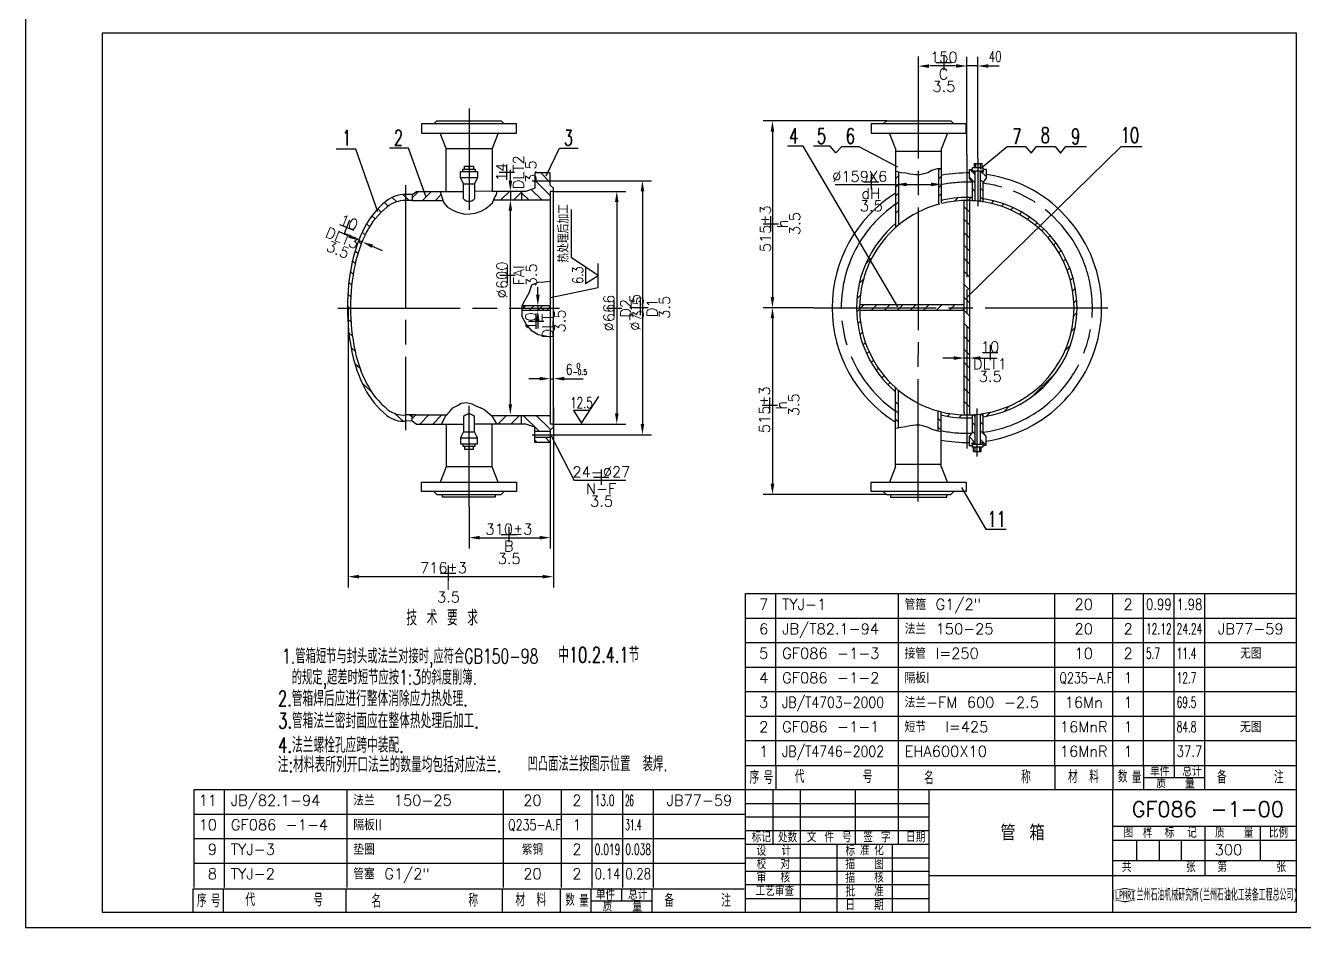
# Model space of a CAD drawing. Extents: x 0 to 840, y 0 to 594.
# Drawn here: x 0 to 417.5, y 0 to 294.5 of the extents above; entities that cross this region are included whole.
import ezdxf
from ezdxf.enums import TextEntityAlignment as Align

# ---------------------------------------------------------------- set-up
doc = ezdxf.new("R2010")
doc.units = 0
doc.header["$LTSCALE"] = 8
doc.header["$MEASUREMENT"] = 0
doc.linetypes.add('CENTER', pattern=[7, 5, -0.5, 1, -0.5])
doc.layers.get('0').update_dxf_attribs({"linetype": 'CONTINUOUS'})
for name, color, linetype in [('1', 1, 'CONTINUOUS'), ('ATT', 5, 'CONTINUOUS'), ('CC', 3, 'CONTINUOUS'), ('CW', 1, 'CONTINUOUS'), ('HZ', 1, 'CONTINUOUS'), ('X', 3, 'CONTINUOUS'), ('YY', 3, 'CONTINUOUS'), ('ZX', 3, 'CENTER')]:
    doc.layers.add(name, color=color, linetype=linetype)
doc.styles.add('HZ', font='txt', dxfattribs={"bigfont": 'hztxt'})
doc.styles.add('STANDARD60', font='SimSun.ttf', dxfattribs={"width": 0.6})

# ---------------------------------------------------------------- blocks, each defined once
blk = doc.blocks.new('*X6')
for p, q in [((69.83, 234.33), (71.07, 233.17)), ((72.4, 236.03), (73.95, 234.59)), ((75.81, 236.96), (77.91, 235)), ((65.71, 229.96), (66.78, 228.97)), ((67.65, 232.26), (68.79, 231.2)), ((64.03, 227.43), (65.03, 226.5)), ((61.35, 221.72), (62.28, 220.86)), ((62.6, 224.66), (63.55, 223.77)), ((60.29, 218.62), (61.2, 217.76)), ((59.42, 215.32), (60.33, 214.47)), ((58.75, 211.84), (59.67, 210.99)), ((58.24, 208.22), (59.17, 207.35)), ((57.77, 200.45), (58.77, 199.52)), ((57.91, 204.43), (58.86, 203.54)), ((57.87, 196.26), (58.94, 195.26)), ((58.24, 191.81), (59.41, 190.72)), ((58.95, 187.05), (60.27, 185.82)), ((60.16, 181.82), (61.88, 180.21)), ((62.52, 175.52), (65.54, 172.69)), ((73.38, 165.39), (75.99, 162.95)), ((78.17, 165.02), (78.93, 164.31))]:
    blk.add_line(p, q)
blk = doc.blocks.new('*X5')
for p, q in [((120.32, 159.7), (115.19, 164.82)), ((124.13, 160.13), (119.43, 164.82)), ((124, 164.5), (123.68, 164.82)), ((119.77, 156), (119, 156.77)), ((124, 156.01), (122.35, 157.67))]:
    blk.add_line(p, q)
blk = doc.blocks.new('*X4')
for p, q in [((124, 240.87), (120.87, 244)), ((121.21, 235.18), (117.79, 238.6)), ((124, 236.62), (119, 241.62)), ((116.96, 235.18), (114.65, 237.49))]:
    blk.add_line(p, q)
blk = doc.blocks.new('*X3')
for p, q in [((115.19, 200.04), (115.76, 200.61)), ((116.99, 199.01), (118.59, 200.61)), ((119.82, 199.01), (121.42, 200.61)), ((122.65, 199.01), (124, 200.37))]:
    blk.add_line(p, q)
blk = doc.blocks.new('*X14')
for p, q in [((262.61, 164.49), (262.03, 165.06)), ((265.23, 164.69), (264.62, 165.31)), ((262.61, 161.66), (261.71, 162.56)), ((262.61, 158.83), (261.71, 159.73)), ((265.23, 161.86), (264.34, 162.76)), ((265.84, 158.43), (264.34, 159.93)), ((262.61, 156), (260.72, 157.89)), ((260.75, 155.02), (260.72, 155.06)), ((266.22, 155.22), (264.34, 157.1))]:
    blk.add_line(p, q)
blk = doc.blocks.new('*X13')
for p, q in [((268.01, 234.07), (268.84, 234.9)), ((271.31, 233.12), (272.09, 233.91)), ((274.35, 231.92), (275.1, 232.68)), ((277.17, 230.5), (277.9, 231.23)), ((279.78, 228.87), (280.5, 229.59)), ((282.21, 227.05), (282.92, 227.76)), ((284.45, 225.05), (285.15, 225.76)), ((286.5, 222.86), (287.21, 223.57)), ((288.37, 220.49), (289.09, 221.21)), ((290.06, 217.93), (290.79, 218.66)), ((291.54, 215.17), (292.29, 215.92)), ((292.81, 212.2), (293.58, 212.97)), ((293.83, 208.98), (294.64, 209.79)), ((294.57, 205.47), (295.44, 206.34)), ((294.96, 201.62), (295.91, 202.57)), ((294.9, 197.32), (295.96, 198.38)), ((294.15, 192.32), (295.43, 193.6)), ((292.09, 186.02), (293.87, 187.81)), ((281.25, 170.94), (289.06, 178.75)), ((272.19, 166.13), (273.98, 167.91)), ((266.4, 164.57), (267.68, 165.85))]:
    blk.add_line(p, q)
blk = doc.blocks.new('*X12')
for p, q in [((251.95, 234.98), (252.09, 235.12)), ((255.98, 234.77), (257.1, 235.88)), ((260.45, 235), (261.43, 235.97))]:
    blk.add_line(p, q)
blk = doc.blocks.new('*X11')
for p, q in [((226.91, 214.18), (229.03, 216.3)), ((224.88, 207.91), (226.25, 209.28)), ((224.12, 202.9), (225.23, 204.02)), ((224.03, 198.57), (225, 199.55)), ((224.39, 194.69), (225.28, 195.58)), ((225.1, 191.16), (225.93, 191.99)), ((226.09, 187.91), (226.88, 188.69)), ((227.32, 184.9), (228.08, 185.65)), ((228.77, 182.1), (229.5, 182.83)), ((230.41, 179.5), (231.13, 180.22)), ((232.24, 177.08), (232.95, 177.79)), ((234.24, 174.85), (234.95, 175.55)), ((236.43, 172.79), (236.74, 173.1))]:
    blk.add_line(p, q)
blk = doc.blocks.new('*X10')
for p, q in [((260.82, 231.32), (259.16, 232.99)), ((260.82, 227.08), (259.16, 228.75)), ((260.82, 222.84), (259.16, 224.5)), ((260.82, 218.59), (259.16, 220.26)), ((260.82, 214.35), (259.16, 216.02)), ((260.82, 210.11), (259.16, 211.78)), ((260.82, 205.87), (259.16, 207.53)), ((260.82, 201.62), (259.16, 203.29)), ((260.82, 197.38), (259.16, 199.05)), ((260.82, 193.14), (259.16, 194.8)), ((260.82, 188.9), (259.16, 190.56)), ((260.82, 184.65), (259.16, 186.32)), ((260.82, 180.41), (259.16, 182.08)), ((260.82, 176.17), (259.16, 177.83)), ((260.82, 171.93), (259.16, 173.59)), ((260.82, 167.68), (259.16, 169.35))]:
    blk.add_line(p, q)
blk = doc.blocks.new('*X9')
for p, q in [((225, 199.55), (226.5, 201.04)), ((228.74, 199.04), (230.74, 201.04)), ((232.99, 199.04), (234.98, 201.04)), ((237.23, 199.04), (239.23, 201.04)), ((241.47, 199.04), (243.47, 201.04)), ((245.71, 199.04), (247.71, 201.04)), ((249.96, 199.04), (251.96, 201.04)), ((254.2, 199.04), (256.2, 201.04)), ((258.44, 199.04), (259.16, 199.76))]:
    blk.add_line(p, q)
blk = doc.blocks.new('*X8')
for p, q in [((253.66, 164.56), (254.53, 165.43)), ((257.43, 164.09), (258.38, 165.04))]:
    blk.add_line(p, q)
blk = doc.blocks.new('*X7')
for p, q in [((262.76, 240.7), (260.88, 242.58)), ((261.86, 244.42), (261.16, 245.13)), ((262.76, 243.53), (262.02, 244.27)), ((266.37, 242.74), (264.49, 244.63)), ((262.76, 237.87), (261.86, 238.77)), ((265.39, 240.9), (264.49, 241.8)), ((265.39, 238.07), (264.49, 238.97)), ((262.93, 234.88), (262.76, 235.04)), ((265.39, 235.24), (264.49, 236.14))]:
    blk.add_line(p, q)
blk = doc.blocks.new('*X15')
at = {"color": 0}
for p, q in [((284.05, 238.79), (285.03, 239.77)), ((284.05, 235.96), (285.03, 236.94)), ((284.05, 233.14), (285.03, 234.11))]:
    blk.add_line(p, q, dxfattribs=at)
blk = doc.blocks.new('*X16')
at = {"color": 0}
for p, q in [((297.98, 241.41), (298.95, 242.38)), ((297.98, 238.58), (298.95, 239.55))]:
    blk.add_line(p, q, dxfattribs=at)
blk = doc.blocks.new('DIMATT', base_point=(7.8, 6.84))
at = {"layer": 'ATT'}
for p, q in [((7.8, 9.34), (7.8, 4.34)), ((5.3, 6.84), (10.3, 6.84))]:
    blk.add_line(p, q, dxfattribs=at)
at = {"layer": 'ATT', "style": 'HZ'}
for tag, p in [('NAME', (7.74, 1.33)), ('HIGH', (7.88, -2.73))]:
    blk.add_attdef(tag, text='', height=3.5, dxfattribs=at).set_placement(p, align=Align.CENTER)
blk = doc.blocks.new('*X18')
at = {"color": 0}
for p, q in [((284.05, 244.45), (285.03, 245.43)), ((284.05, 241.62), (285.03, 242.6)), ((284.05, 238.79), (285.03, 239.77)), ((284.05, 235.96), (285.03, 236.94)), ((284.05, 233.14), (285.03, 234.11))]:
    blk.add_line(p, q, dxfattribs=at)
blk = doc.blocks.new('*X19')
at = {"color": 0}
for p, q in [((298.07, 247.16), (298.95, 248.04)), ((298.07, 244.33), (298.95, 245.21)), ((298.07, 241.5), (298.95, 242.38)), ((298.07, 238.67), (298.95, 239.55))]:
    blk.add_line(p, q, dxfattribs=at)
blk = doc.blocks.new('NEW_BLOCK')
for points in [[(152.51, 9.49, 0.0784, 0.0784, 0), (152.51, 12.6, 0.0784, 0.369, 0), (148.83, 13.22, 0.369, 0.0784, 0), (145.14, 12.6, 0.0784, 0.0784, 0), (145.14, 9.49, 0.0784, 0.0784, 0)], [(152.51, 9.96, 0.0784, 0.0784, 0), (152.51, 9.49, 0.0784, 0.369, 0), (148.83, 8.86, 0.369, 0.0784, 0), (145.14, 9.49, 0.0784, 0.0784, 0), (145.14, 9.96, 0.0784, 0.0784, 0)]]:
    blk.add_lwpolyline(points, format="xyseb")
at = {"style": 'STANDARD60', "width": 0.458772}
blk.add_text('兰州石油机械研究所(兰州石油化工装备工程总公司)', height=3.5, dxfattribs=at).set_placement((152.6, 9.58), (205.12, 9.58), align=Align.FIT)
at = {"insert": (148.84, 12.5), "char_height": 2.835, "width": 2.835, "attachment_point": 2, "style": 'STANDARD60'}
blk.add_mtext('LPMRI', dxfattribs=at)

msp = doc.modelspace()

# ---------------------------------------------------------------- linework, layer by layer
for p, q in [((25, 292), (25, 5)), ((415, 292), (25, 292)), ((415, 5), (415, 292)), ((133.31, 262.37), (134.31, 263.37)), ((134.31, 263.37), (155.31, 263.37)), ((155.31, 263.37), (156.31, 262.37)), ((280.05, 262.37), (281.05, 263.37)), ((281.05, 263.37), (282.35, 263.37)), ((282.35, 263.37), (302.05, 263.37)), ((302.05, 263.37), (303.05, 262.37)), ((129.31, 262.37), (129.31, 259.37)), ((160.31, 262.37), (129.31, 262.37)), ((129.31, 259.37), (160.31, 259.37)), ((137.31, 254.37), (135.31, 259.37)), ((154.31, 259.37), (152.31, 254.37)), ((154.31, 259.37), (154.31, 259.37)), ((160.31, 259.37), (160.31, 262.37)), ((277.89, 262.37), (276.05, 262.37)), ((276.05, 262.37), (276.05, 259.37)), ((276.05, 259.37), (277.89, 259.37)), ((280.05, 262.37), (277.89, 262.37)), ((277.89, 259.37), (280.06, 259.37)), ((307.05, 262.37), (280.05, 262.37)), ((280.06, 259.37), (282.08, 259.37)), ((282.05, 259.37), (307.05, 259.37)), ((284.05, 254.37), (282.05, 259.37)), ((301.05, 259.37), (299.05, 254.37)), ((301.05, 259.37), (301.05, 259.37)), ((307.05, 259.37), (307.05, 262.37)), ((137.31, 254.37), (152.31, 254.37)), ((137.31, 240.37), (137.31, 254.37)), ((152.31, 254.37), (152.31, 240.37)), ((284.05, 254.37), (284.05, 253.47)), ((284.05, 253.5), (298.96, 253.5)), ((284.05, 253.47), (284.05, 230.43)), ((298.95, 254.41), (298.95, 253.5)), ((298.95, 253.5), (298.95, 237.55)), ((142.03, 246.87), (147.53, 246.87)), ((142.03, 244.87), (142.03, 246.87)), ((142.78, 247.57), (146.78, 247.57)), ((142.78, 246.87), (142.78, 247.57)), ((143.28, 248.57), (146.28, 248.57)), ((143.28, 247.57), (143.28, 248.57)), ((144.78, 247.57), (144.78, 248.57)), ((146.28, 248.57), (146.28, 247.57)), ((146.78, 247.57), (146.78, 246.87)), ((147.53, 246.87), (147.53, 244.87)), ((171.31, 246.37), (166.31, 246.37)), ((166.31, 246.37), (166.31, 241.37)), ((171.31, 242.37), (171.31, 246.37)), ((285.03, 246.77), (285.03, 229.47)), ((298.07, 247.69), (298.07, 236.17)), ((308.18, 247.5), (309.17, 247.5)), ((308.18, 244.62), (308.18, 247.5)), ((309.17, 247.49), (309.17, 248.02)), ((309.17, 247.01), (309.17, 247.49)), ((309.17, 247.01), (309.17, 246.64)), ((309.17, 246.64), (310.05, 246.64)), ((312.69, 248.02), (309.18, 248.02)), ((309.18, 247.03), (312.69, 247.03)), ((309.67, 249.46), (309.67, 248.03)), ((309.67, 249.46), (312.19, 249.46)), ((310.07, 237.17), (310.07, 247.04)), ((310.19, 249.46), (310.19, 248.03)), ((311.67, 249.46), (311.67, 248.03)), ((311.8, 236.98), (311.8, 247.04)), ((312.69, 246.64), (311.81, 246.64)), ((312.19, 249.46), (312.19, 248.03)), ((312.69, 247.49), (312.69, 248.02)), ((313.68, 247.5), (312.69, 247.5)), ((312.69, 247.01), (312.69, 247.49)), ((312.69, 247.03), (312.69, 246.64)), ((313.68, 244.62), (313.68, 247.5)), ((142.03, 244.87), (147.53, 244.87)), ((143.03, 242.87), (142.03, 244.87)), ((143.03, 242.87), (146.53, 242.87)), ((143.03, 237.87), (143.03, 242.87)), ((147.53, 244.87), (146.53, 242.87)), ((146.53, 242.87), (146.53, 237.87)), ((172.31, 241.37), (171.31, 242.37)), ((309.17, 243.27), (308.18, 244.62)), ((309.17, 238.41), (309.17, 243.27)), ((312.69, 243.27), (313.68, 244.62)), ((312.69, 237.85), (312.69, 243.27)), ((126.21, 239.37), (124.07, 239.36)), ((126.21, 239.37), (127.59, 240.37)), ((126.21, 239.37), (126.21, 237.38)), ((127.59, 240.37), (137.31, 240.37)), ((137.31, 240.37), (143.04, 240.37)), ((152.31, 240.37), (146.57, 240.38)), ((153.9, 240.37), (152.31, 240.37)), ((162.13, 240.37), (153.9, 240.37)), ((161.95, 240.47), (161.95, 237.55)), ((163.31, 240.37), (162.13, 240.37)), ((166.31, 241.37), (163.31, 240.37)), ((172.31, 240.37), (171.31, 240.37)), ((171.31, 240.37), (171.31, 237.79)), ((172.31, 240.64), (172.31, 241.37)), ((172.31, 164.54), (172.31, 240.64)), ((309.17, 237.2), (309.17, 238.3)), ((126.24, 237.36), (124.07, 237.38)), ((126.24, 237.36), (127.59, 237.37)), ((127.59, 237.37), (136.29, 237.37)), ((152.95, 237.55), (162.13, 237.55)), ((162.13, 237.55), (171.4, 237.55)), ((171.31, 237.79), (171.31, 203.06)), ((178.24, 218.62), (178.24, 234.42)), ((298.95, 237.55), (298.95, 236.46)), ((306.46, 203.49), (306.46, 237.24)), ((308.13, 237.24), (308.13, 167.48)), ((312.69, 236.81), (312.69, 237.85)), ((284.05, 229.64), (284.04, 228.37)), ((284.05, 230.43), (284.05, 229.64)), ((186.94, 212.92), (178.24, 218.62)), ((182.77, 215.65), (182.77, 210.29)), ((182.77, 210.29), (186.94, 212.92)), ((171.3, 202.98), (162.39, 202.98)), ((171.35, 201.43), (162.39, 201.43)), ((171.31, 203.06), (171.31, 201.49)), ((171.31, 201.49), (171.31, 167.22)), ((272.33, 203.41), (306.48, 203.41)), ((306.48, 201.41), (272.33, 201.41)), ((306.46, 201.28), (306.46, 203.49)), ((306.46, 167.99), (306.46, 201.28)), ((284.05, 175.1), (284.04, 176.37)), ((181.49, 164.62), (187.19, 173.32)), ((284.05, 174.31), (284.05, 175.1)), ((284.05, 151.27), (284.05, 174.31)), ((285.03, 163.21), (285.03, 175.27)), ((126.26, 167.38), (124.12, 167.42)), ((126.23, 165.37), (126.24, 167.38)), ((127.55, 167.37), (126.26, 167.38)), ((127.55, 167.37), (137.52, 167.37)), ((152.1, 167.19), (162.08, 167.19)), ((161.95, 164.42), (161.95, 167.19)), ((162.08, 167.19), (171.4, 167.19)), ((171.31, 167.22), (171.31, 164.37)), ((178.86, 168.78), (181.49, 164.62)), ((184.22, 168.78), (178.86, 168.78)), ((297.98, 162.12), (297.98, 168.47)), ((298.95, 167.19), (298.95, 168.28)), ((298.95, 151.24), (298.95, 167.19)), ((306.46, 167.99), (306.48, 167.51)), ((309.01, 167.48), (309.01, 166.65)), ((309.91, 167.59), (309.91, 157.86)), ((311.64, 167.68), (311.64, 157.86)), ((312.54, 167.77), (312.54, 167)), ((126.23, 165.37), (124.12, 165.39)), ((127.55, 164.37), (126.23, 165.37)), ((127.55, 164.37), (137.31, 164.37)), ((137.31, 164.37), (143.04, 164.37)), ((137.31, 164.37), (137.31, 150.37)), ((143.03, 166.87), (143.03, 161.87)), ((146.53, 161.87), (146.53, 166.87)), ((152.31, 164.37), (146.57, 164.36)), ((153.91, 164.37), (152.31, 164.37)), ((152.31, 150.37), (152.31, 164.37)), ((162.08, 164.37), (153.91, 164.37)), ((163.31, 164.37), (162.08, 164.37)), ((166.31, 163.37), (163.31, 164.37)), ((166.31, 162.08), (166.31, 163.37)), ((172.31, 164.37), (171.31, 164.37)), ((172.31, 163.37), (171.31, 162.37)), ((172.31, 163.37), (172.31, 164.54)), ((309.01, 166.65), (309.01, 161.62)), ((312.54, 167), (312.54, 161.62)), ((143.03, 161.87), (142.03, 159.87)), ((142.03, 159.87), (147.53, 159.87)), ((142.03, 159.87), (142.03, 157.87)), ((143.03, 161.87), (146.53, 161.87)), ((147.53, 159.87), (146.53, 161.87)), ((147.53, 157.87), (147.53, 159.87)), ((166.31, 160.05), (166.31, 162.08)), ((166.31, 158.37), (166.31, 160.05)), ((166.36, 162.07), (171.33, 162.07)), ((166.36, 160.04), (171.33, 160.04)), ((171.31, 162.37), (171.31, 162.08)), ((171.31, 162.08), (171.31, 160.05)), ((171.31, 160.05), (171.31, 158.37)), ((309.01, 161.62), (308.03, 160.27)), ((308.03, 160.27), (308.03, 157.39)), ((312.54, 161.62), (313.53, 160.27)), ((313.53, 160.27), (313.53, 157.39)), ((142.03, 157.87), (147.53, 157.87)), ((142.78, 157.87), (142.78, 157.17)), ((142.78, 157.17), (146.78, 157.17)), ((143.28, 157.17), (143.28, 156.17)), ((143.28, 156.17), (146.28, 156.17)), ((144.78, 157.17), (144.78, 156.17)), ((146.28, 156.17), (146.28, 157.17)), ((146.78, 157.17), (146.78, 157.87)), ((171.31, 158.37), (166.31, 158.37)), ((308.03, 157.39), (309.01, 157.39)), ((309.01, 157.89), (309.02, 158.25)), ((309.01, 157.89), (309.01, 157.4)), ((309.01, 157.4), (309.01, 156.87)), ((309.02, 158.26), (309.9, 158.26)), ((309.03, 157.86), (312.54, 157.86)), ((312.54, 156.87), (309.03, 156.87)), ((309.51, 155.43), (309.51, 156.86)), ((309.52, 155.43), (312.04, 155.43)), ((310.04, 155.43), (310.04, 156.86)), ((311.51, 155.43), (311.51, 156.86)), ((312.55, 158.26), (311.65, 158.26)), ((312.04, 155.43), (312.04, 156.86)), ((312.54, 157.89), (312.55, 158.26)), ((312.54, 157.89), (312.54, 157.4)), ((312.54, 157.4), (312.54, 156.87)), ((313.53, 157.39), (312.54, 157.39)), ((137.31, 150.37), (135.31, 145.37)), ((152.31, 150.37), (137.31, 150.37)), ((154.31, 145.37), (152.31, 150.37)), ((284.05, 150.37), (282.05, 145.37)), ((284.05, 150.37), (284.05, 151.27)), ((284.05, 151.24), (298.96, 151.24)), ((298.95, 150.33), (298.95, 151.24)), ((301.05, 145.37), (299.05, 150.37)), ((129.31, 145.37), (160.31, 145.37)), ((129.31, 142.37), (129.31, 145.37)), ((160.31, 142.37), (129.31, 142.37)), ((133.31, 142.37), (134.31, 141.37)), ((154.31, 145.37), (154.31, 145.37)), ((155.31, 141.37), (156.31, 142.37)), ((160.31, 145.37), (160.31, 142.37)), ((276.05, 145.37), (277.89, 145.37)), ((276.05, 142.37), (276.05, 145.37)), ((277.89, 142.37), (276.05, 142.37)), ((277.89, 145.37), (280.06, 145.37)), ((280.05, 142.37), (277.89, 142.37)), ((307.05, 142.37), (280.05, 142.37)), ((280.05, 142.37), (281.05, 141.37)), ((280.06, 145.37), (282.08, 145.37)), ((282.05, 145.37), (307.05, 145.37)), ((301.05, 145.37), (301.05, 145.37)), ((302.05, 141.37), (303.05, 142.37)), ((307.05, 145.37), (307.05, 142.37)), ((134.31, 141.37), (155.31, 141.37)), ((136.05, 141.37), (136.05, 140.66)), ((136.05, 140.66), (153.42, 140.66)), ((153.42, 140.66), (153.42, 141.42)), ((281.05, 141.37), (282.35, 141.37)), ((282.35, 141.38), (282.35, 140.52)), ((282.35, 141.37), (302.05, 141.37)), ((282.35, 140.52), (285.2, 140.52)), ((285.2, 140.52), (298.21, 140.52)), ((298.21, 140.52), (300.78, 140.52)), ((300.78, 140.52), (300.78, 141.38)), ((235, 53), (235, 109)), ((235, 109), (415, 109)), ((245, 53), (245, 109)), ((285, 53), (285, 109)), ((336, 53), (336, 109)), ((355, 53), (355, 109)), ((365, 53), (365, 109)), ((375, 53), (375, 109)), ((385, 53), (385, 109)), ((235, 5), (235, 52.88)), ((235.07, 52.84), (415.07, 52.84)), ((245.07, 44.93), (245.07, 52.93)), ((285.05, 27.25), (285.05, 52.84)), ((336.13, 44.93), (336.13, 52.93)), ((355.07, 44.93), (355.07, 52.93)), ((365.07, 44.93), (365.07, 52.93)), ((375.07, 48.93), (375.07, 52.93)), ((385.07, 44.93), (385.07, 52.93)), ((55, 13), (55, 45)), ((55, 45), (235, 45)), ((65, 13), (65, 45)), ((105, 13), (105, 45)), ((156, 13), (156, 45)), ((175, 13), (175, 45)), ((185, 13), (185, 45)), ((195, 13), (195, 45)), ((205, 13), (205, 45)), ((235, 45), (415, 45)), ((243.98, 45.04), (243.98, 27.25)), ((253, 5), (253, 45.04)), ((270.94, 27.25), (270.94, 45.04)), ((295, 5), (295, 45)), ((355, 5), (355, 45)), ((235, 31.64), (295.06, 31.64)), ((355.02, 33.09), (415, 33.09)), ((385.01, 33.09), (385.01, 16.9)), ((235, 27.2), (295.06, 27.2)), ((265, 5), (265, 27.25)), ((283, 5), (283, 27.25)), ((355.02, 21.85), (415, 21.85)), ((295, 17), (415, 17)), ((54.62, 12.59), (234.62, 12.59)), ((54.62, 12.59), (54.62, 5.24)), ((64.62, 5.24), (64.62, 12.65)), ((104.67, 5.24), (104.62, 12.65)), ((155.68, 5.24), (155.68, 12.65)), ((174.62, 5.11), (174.62, 12.68)), ((184.62, 5.11), (184.62, 12.68)), ((194.62, 8.68), (194.62, 12.68)), ((204.62, 5.11), (204.62, 12.68)), ((25, 5), (415, 5))]:
    msp.add_line(p, q)
for points in [[(124.15, 239.37, 0.001803), (124.08, 239.37, 0.17134), (117.6, 237.08, 0.104788), (110.64, 228.53, 0.066302), (106.65, 217.32, 0.052443), (105.08, 202.37, 0.052443)], [(124.07, 237.37, 0.171103), (117.94, 235.21, 0.104819), (111.35, 227.12, 0.066378), (107.56, 216.51, 0.05252), (106.08, 202.37, 0.05252)], [(105.08, 202.37, 0.052443), (106.65, 187.42, 0.066302), (110.64, 176.21, 0.104788), (118, 167.16, 0.198534), (124.08, 165.37, 0.001201), (124.12, 165.37, 0.104788)], [(106.08, 202.37, 0.05252), (107.56, 188.23, 0.066378), (111.35, 177.62, 0.104819), (118.32, 169.06, 0.198314), (124.08, 167.37, 0.00127), (124.13, 167.37, 0.104819)]]:
    msp.add_lwpolyline(points, format="xyb")
for centre, radius, start, end in [((306.19, 202.52), 44, 279.643, 279.643), ((306.34, 202.37), 44, 80.357, 80.357), ((315.36, 202.52), 44, 260.357, 260.357), ((315.52, 202.37), 44, 99.643, 99.643), ((307.31, 202.37), 44, 88.798, 100.5035), ((307.31, 202.37), 44, 278.2296, 81.6184), ((307.31, 202.37), 44, 122.045, 237.9543), ((307.31, 202.37), 36, 86.9067, 102.9297), ((144.78, 239.52), 2.41, 223.3547, 316.6453), ((307.31, 202.37), 35, 104.6729, 131.9456), ((307.31, 202.37), 35, 91.3477, 103.3024), ((307.31, 202.37), 35, 88.6282, 91.3477), ((307.31, 202.37), 35, 86.9415, 88.6282), ((307.31, 202.37), 35, 85.465, 86.9415), ((307.31, 202.37), 35, 81.0856, 85.465), ((307.31, 202.37), 35, 278.6704, 81.0777), ((307.31, 202.37), 36, 278.4511, 81.3487), ((307.31, 202.37), 36, 130.3215, 229.5406), ((307.31, 202.37), 35, 131.9456, 151.2663), ((307.31, 202.37), 35, 151.2663, 164.8458), ((307.31, 202.37), 35, 164.8458, 178.1546), ((307.31, 202.37), 35, 178.1546, 181.8018), ((307.31, 202.37), 35, 181.8018, 228.1954), ((307.31, 202.37), 35, 228.1954, 256.2221), ((144.78, 165.22), 2.41, 43.3547, 136.6453), ((307.31, 202.37), 36, 256.5971, 272.7616), ((307.31, 202.37), 35, 256.2221, 268.5243), ((307.31, 202.37), 35, 268.609, 271.3938), ((307.31, 202.37), 35, 271.3963, 272.801), ((307.31, 202.37), 35, 272.8072, 278.6704), ((307.31, 202.37), 44, 259.2197, 270.9471)]:
    msp.add_arc(centre, radius, start, end)
at = {"layer": '1'}
for p, q in [((365.07, 48.93), (385.07, 48.93)), ((235, 40.52), (295.06, 40.52)), ((235, 36.08), (295.06, 36.08)), ((366.09, 31.87), (367.08, 31.87)), ((403.1, 33.09), (403.1, 21.85)), ((355.02, 28.46), (415, 28.46)), ((362.71, 28.46), (362.71, 21.85)), ((370.14, 28.46), (370.14, 21.85)), ((377.33, 28.46), (377.33, 21.85)), ((235, 22.76), (295.06, 22.76)), ((235, 18.32), (295.06, 18.32)), ((295.06, 13.88), (235, 13.88)), ((184.62, 8.68), (204.62, 8.68)), ((235, 9.44), (295.06, 9.44))]:
    msp.add_line(p, q, dxfattribs=at)
at = {"layer": 'CC'}
for p, q in [((307.31, 252.43), (307.31, 284.3)), ((307.31, 252.43), (307.31, 283.92)), ((310.87, 251.22), (310.87, 284.3)), ((303.59, 281.31), (295.21, 281.31)), ((310.91, 281.31), (307.41, 281.31)), ((314.37, 281.3), (317.87, 281.3)), ((281.14, 263.37), (240.85, 263.37)), ((243.85, 259.87), (243.85, 205.87)), ((158.29, 243.89), (158.29, 247.39)), ((172.29, 243.84), (204.41, 243.84)), ((264.35, 242.63), (296.12, 242.63)), ((158.29, 240.41), (158.29, 237.56)), ((172.37, 240.37), (196.02, 240.37)), ((201.41, 240.34), (201.41, 164.4)), ((158.26, 234.46), (158.26, 170.87)), ((193.02, 236.87), (193.02, 167.87)), ((105.58, 225.74), (102.37, 227.13)), ((108.86, 224.31), (109.97, 223.85)), ((113.19, 222.45), (116.41, 221.06)), ((167.25, 206.58), (167.25, 209.04)), ((167.25, 202.99), (167.25, 201.43)), ((257.24, 202.37), (240.85, 202.37)), ((257.24, 202.37), (240.85, 202.37)), ((167.25, 197.93), (167.25, 195.61)), ((243.85, 198.87), (243.85, 144.02)), ((303.02, 185.92), (299.52, 185.92)), ((306.49, 185.96), (308.15, 185.96)), ((311.68, 185.92), (317, 185.92)), ((167.8, 179.19), (164.3, 179.19)), ((171.3, 179.19), (172.37, 179.19)), ((175.87, 179.19), (182.1, 179.19)), ((172.37, 164.37), (196.02, 164.37)), ((172.29, 160.9), (204.41, 160.9)), ((171.31, 158.38), (171.31, 123.73)), ((281.05, 141.37), (240.85, 141.37))]:
    msp.add_line(p, q, dxfattribs=at)
for points in [[(294.98, 280.68), (294.98, 281.85), (291.48, 281.26)], [(303.81, 280.72), (303.81, 281.89), (307.31, 281.3)], [(314.37, 280.72), (314.37, 281.89), (310.87, 281.3)], [(244.43, 259.87), (243.26, 259.87), (243.85, 263.37)], [(158.87, 243.89), (157.7, 243.89), (158.29, 240.39)], [(201.99, 240.34), (200.82, 240.34), (201.41, 243.84)], [(287.66, 242.04), (287.66, 243.21), (284.16, 242.63)], [(295.63, 242.04), (295.63, 243.21), (299.13, 242.63)], [(193.61, 236.87), (192.44, 236.87), (193.02, 240.37)], [(158.87, 234.05), (157.7, 234.05), (158.29, 237.55)], [(105.35, 225.21), (105.82, 226.28), (108.8, 224.36)], [(112.96, 221.91), (113.43, 222.98), (109.98, 223.83)], [(167.83, 206.58), (166.66, 206.58), (167.25, 203.08)], [(244.43, 205.87), (243.26, 205.87), (243.85, 202.37)], [(167.83, 197.93), (166.66, 197.93), (167.25, 201.43)], [(244.43, 198.87), (243.26, 198.87), (243.85, 202.37)], [(303.02, 185.34), (303.02, 186.51), (306.52, 185.92)], [(311.68, 185.34), (311.68, 186.51), (308.18, 185.92)], [(167.8, 178.6), (167.8, 179.77), (171.3, 179.19)], [(175.87, 178.6), (175.87, 179.77), (172.37, 179.19)], [(158.84, 170.87), (157.68, 170.87), (158.26, 167.37)], [(193.61, 167.87), (192.44, 167.87), (193.02, 164.37)], [(201.99, 164.4), (200.82, 164.4), (201.41, 160.9)], [(244.43, 144.87), (243.26, 144.87), (243.85, 141.37)]]:
    msp.add_solid(points, dxfattribs=at)
at = {"layer": 'X'}
for p, q in [((0, 297), (0, 0)), ((253.91, 255.13), (248.73, 255.13)), ((284.74, 202.61), (253.91, 255.13)), ((262.69, 255.13), (257.28, 255.13)), ((264.49, 252.99), (262.69, 255.13)), ((266.43, 254.94), (264.49, 252.99)), ((272.16, 254.94), (266.43, 254.94)), ((284.75, 248.27), (272.16, 254.94)), ((307.42, 205.83), (357.73, 254.96)), ((311.62, 247.71), (320.5, 254.96)), ((320.5, 254.96), (326.52, 254.96)), ((326.52, 254.96), (328.31, 252.82)), ((328.31, 252.82), (330.07, 254.96)), ((330.07, 254.96), (336.11, 254.96)), ((336.11, 254.96), (337.89, 252.82)), ((337.89, 252.82), (339.66, 254.96)), ((339.66, 254.96), (346.4, 254.96)), ((357.73, 254.96), (364.48, 254.96)), ((107.81, 254.14), (101.4, 254.14)), ((115.05, 233.67), (107.81, 254.14)), ((124.97, 254.47), (118.86, 254.47)), ((130.74, 238.48), (124.97, 254.47)), ((169.98, 245.39), (174.3, 254.47)), ((174.3, 254.47), (180.41, 254.47)), ((284.14, 246.91), (285.76, 246.57)), ((285.76, 246.57), (287.37, 246.4)), ((287.37, 246.4), (288.71, 246.04)), ((292.82, 246.04), (294.58, 246.57)), ((294.58, 246.57), (295.9, 247.26)), ((295.9, 247.26), (297.82, 247.79)), ((297.82, 247.79), (298.99, 247.97)), ((288.71, 246.04), (290.61, 245.87)), ((290.61, 245.87), (291.93, 245.87)), ((291.93, 245.87), (292.82, 246.04)), ((126.21, 238.26), (128.33, 240.37)), ((129.57, 237.37), (132.57, 240.37)), ((133.81, 237.37), (135.63, 239.19)), ((135.4, 240.41), (135.99, 238.18)), ((135.99, 238.18), (136.59, 236.66)), ((152.46, 236.66), (152.95, 238.07)), ((152.95, 238.07), (153.74, 239.36)), ((153.74, 239.36), (153.93, 240.41)), ((155.2, 237.55), (158.03, 240.37)), ((159.45, 237.55), (161.95, 240.05)), ((136.59, 236.66), (137.76, 235.24)), ((137.76, 235.24), (139.55, 234.2)), ((139.55, 234.2), (141.02, 233.61)), ((146.74, 233.26), (148.8, 233.84)), ((148.8, 233.84), (150.29, 234.78)), ((150.29, 234.78), (150.89, 235.36)), ((150.89, 235.36), (152.46, 236.66)), ((141.02, 233.61), (143.39, 232.91)), ((143.39, 232.91), (145.16, 233.01)), ((145.16, 233.01), (146.74, 233.26)), ((186.93, 208.94), (186.93, 216.84)), ((164.37, 207.26), (165.25, 209.8)), ((165.25, 209.8), (167.49, 210.69)), ((167.49, 210.69), (169.36, 210.84)), ((169.36, 210.84), (171.35, 211)), ((171.34, 205.72), (186.93, 208.94)), ((162.14, 203.08), (163.02, 204.72)), ((163.02, 204.72), (164.37, 207.26)), ((105.36, 202.53), (105.36, 111.05)), ((162.14, 201.43), (162.14, 203.08)), ((162.14, 199.34), (162.14, 201.43)), ((163.39, 196.95), (162.14, 199.34)), ((165.37, 194.71), (163.39, 196.95)), ((167.36, 193.52), (165.37, 194.71)), ((169.73, 193.06), (167.36, 193.52)), ((171.35, 192.77), (169.73, 193.06)), ((141.05, 170.48), (142.21, 171.23)), ((142.21, 171.23), (143.97, 171.39)), ((143.97, 171.39), (145.68, 170.98)), ((126.23, 166.15), (127.45, 167.37)), ((128.7, 164.37), (131.7, 167.37)), ((132.94, 164.37), (135.94, 167.37)), ((137.15, 166.91), (138.45, 168.38)), ((138.45, 168.38), (139.55, 169.67)), ((139.55, 169.67), (141.05, 170.48)), ((145.68, 170.98), (146.98, 170.32)), ((146.98, 170.32), (148.48, 169.67)), ((150.05, 168.87), (148.48, 169.67)), ((150.05, 168.87), (150.94, 168.13)), ((150.94, 168.13), (152.24, 167.09)), ((152.24, 167.09), (152.98, 165.78)), ((152.5, 166.96), (152.73, 167.19)), ((154.15, 164.37), (156.97, 167.19)), ((158.39, 164.37), (161.22, 167.19)), ((172.31, 169.74), (172.31, 123.77)), ((135.92, 164.4), (137.15, 166.91)), ((152.98, 165.78), (153.8, 164.4)), ((284.14, 163.03), (285.76, 163.37)), ((285.76, 163.37), (287.37, 163.54)), ((287.37, 163.54), (288.71, 163.9)), ((288.71, 163.9), (290.61, 164.07)), ((290.61, 164.07), (291.93, 164.07)), ((291.93, 164.07), (292.82, 163.9)), ((292.82, 163.9), (294.58, 163.37)), ((294.58, 163.37), (295.9, 162.68)), ((171.47, 160.8), (179.16, 145.99)), ((295.9, 162.68), (297.82, 162.15)), ((297.82, 162.15), (298.99, 161.97)), ((179.2, 146.05), (196.03, 146.05)), ((305.6, 143.66), (313.49, 130.04)), ((144.81, 137.31), (144.81, 123.77)), ((313.49, 130.04), (320.13, 130.04)), ((148.31, 127.27), (168.81, 127.27)), ((172.31, 125.23), (172.31, 111.05)), ((108.86, 114.55), (168.81, 114.55)), ((235, 101), (415, 101)), ((235, 93), (415, 93)), ((235, 85), (415, 85)), ((235, 77), (415, 77)), ((235, 69), (415, 69)), ((235, 61), (415, 61)), ((55, 37), (235, 37)), ((55, 29), (235, 29)), ((55, 21), (235, 21)), ((0, 0), (420, 0))]:
    msp.add_line(p, q, dxfattribs=at)
for points in [[(148.31, 126.69), (148.31, 127.86), (144.81, 127.27)], [(167.8, 126.69), (167.8, 127.86), (171.3, 127.27)], [(108.86, 113.96), (108.86, 115.13), (105.36, 114.55)], [(168.81, 113.96), (168.81, 115.13), (172.31, 114.55)]]:
    msp.add_solid(points, dxfattribs=at)
at = {"layer": 'ZX'}
for p, q in [((291.44, 139.07), (291.56, 284.39)), ((144.81, 267.37), (144.81, 234.37)), ((307.31, 252.37), (307.31, 152.37)), ((310.87, 251.16), (310.87, 235.49)), ((124.08, 242.37), (124.08, 162.37)), ((165.44, 243.84), (172.23, 243.84)), ((101.92, 202.22), (174.31, 202.22)), ((257.31, 202.37), (357.31, 202.37)), ((144.81, 137.37), (144.81, 170.37)), ((310.72, 153.73), (310.72, 169.41)), ((165.44, 160.9), (172.23, 160.9))]:
    msp.add_line(p, q, dxfattribs=at)
for start, end in [(87.4684, 101.2471), (277.2666, 82.4257), (124.5709, 235.523), (258.3034, 272.4377)]:
    msp.add_arc((307.31, 202.37), 41, start, end, dxfattribs=at)

# ---------------------------------------------------------------- block references
for p, values in [((299.76, 282.44), {'HIGH': '3.5', 'NAME': 'C'}), ((276.03, 243.45), {'HIGH': '3.5', 'NAME': 'dH'}), ((314.89, 187.76), {'HIGH': '3.5', 'NAME': 'DLT1'}), ((187.97, 147), {'HIGH': '3.5', 'NAME': 'N-F'}), ((157.81, 128.28), {'HIGH': '3.5', 'NAME': 'B'}), ((138.01, 115.7), {'HIGH': '3.5', 'NAME': 'l'})]:
    msp.add_blockref('DIMATT', p).add_auto_attribs(values)
for p, rotation, values in [((157.14, 246.66), 90, {'HIGH': '3.5', 'NAME': 'DLT2'}), ((104.85, 228.6), 338, {'HIGH': '3.5', 'NAME': 'DLT3'}), ((243.33, 229.75), 90, {'HIGH': '3.5', 'NAME': 'h'}), ((157.32, 212.99), 90, {'HIGH': '3.5', 'NAME': 'FAI'}), ((192.2, 202.22), 90, {'HIGH': '3.5', 'NAME': 'D2'}), ((200.79, 202.41), 90, {'HIGH': '3.5', 'NAME': 'D1'}), ((166.66, 197.93), 90, {'HIGH': '3.5', 'NAME': 'DLT1'}), ((242.98, 170.58), 90, {'HIGH': '3.5', 'NAME': 'h'})]:
    msp.add_blockref('DIMATT', p, dxfattribs=dict(rotation=rotation)).add_auto_attribs(values)
msp.add_blockref('NEW_BLOCK', (210.13, -0.49))
at = {"layer": 'YY'}
for name, p in [('*X4', (47.31, 2.37)), ('*X19', (0, 0)), ('*X7', (47.31, 2.37)), ('*X18', (0, 0)), ('*X6', (47.31, 2.37)), ('*X12', (47.31, 2.37)), ('*X10', (47.31, 2.37)), ('*X13', (47.31, 2.37)), ('*X11', (47.31, 2.37)), ('*X3', (47.31, 2.37)), ('*X9', (47.31, 2.37)), ('*X5', (47.31, 2.37)), ('*X8', (47.31, 2.37)), ('*X14', (47.31, 2.37))]:
    msp.add_blockref(name, p, dxfattribs=at)
at = {"layer": 'YY', "xscale": -1, "rotation": 180}
for name in ['*X15', '*X16']:
    msp.add_blockref(name, (0, 404.74), dxfattribs=at)

# ---------------------------------------------------------------- texts
at = {"style": 'HZ', "width": 0.7}
for s, height, p in [('1', 5, (104.82, 255.33)), ('2', 5, (121.74, 255.33)), ('3', 5, (177.24, 255.33)), ('4', 5, (250.81, 255.95)), ('5', 5, (259.87, 255.93)), ('6', 5, (269.29, 255.93)), ('7', 5, (323.69, 255.8)), ('8', 5, (332.92, 256.24)), ('9', 5, (342.85, 255.8)), ('10', 5, (360.57, 256.24)), ('12.5', 3.5, (181.49, 169.61)), ('11', 5, (317.05, 130.84))]:
    msp.add_text(s, height=height, dxfattribs=at).set_placement(p, align=Align.CENTER)
at = {"style": 'HZ', "width": 0.75}
msp.add_text('6.3', height=3.5, rotation=90, dxfattribs=at).set_placement((182.04, 212.99), align=Align.CENTER)
at = {"layer": 'CC', "style": 'HZ'}
for s, p in [('150', (299.8, 282.4)), ('%%C159X6 ', (273.9, 243.5)), ('10', (314.9, 187.8)), ('24-%%C27', (188, 147)), ('310%%P3', (157.8, 128.3)), ('716%%P3 ', (138, 115.7))]:
    msp.add_text(s, height=3.5, dxfattribs=at).set_placement(p, align=Align.CENTER)
for s, rotation, p in [('14', 90, (157.1, 246.7)), ('515%%P3 ', 90, (243.3, 229.7)), ('10', 338, (104.9, 228.6)), ('%%C600 ', 90, (157.3, 213)), ('%%C666 ', 90, (192.2, 202.2)), ('%%C715 ', 90, (200.8, 202.4)), ('10', 90, (166.7, 197.9)), ('515%%P3 ', 90, (243, 170.6))]:
    msp.add_text(s, height=3.5, rotation=rotation, dxfattribs=at).set_placement(p, align=Align.CENTER)
at = {"layer": 'CC', "style": 'HZ', "width": 0.7}
for s, height, p in [('6', 3.5, (176.43, 180.48)), ('0', 1.7, (179.87, 182.56)), ('-0.5', 1.7, (178.61, 180.49))]:
    msp.add_text(s, height=height, dxfattribs=at).set_placement(p)
at = {"layer": 'CW', "style": 'HZ', "width": 0.7}
msp.add_text('热处理后加工', height=3.5, rotation=90, dxfattribs=at).set_placement((177.34, 226.63), align=Align.CENTER)
at = {"layer": 'HZ', "style": 'HZ'}
for s, height, width, p in [('40', 3.5, 0.7, (314.47, 282.66)), ('       技 术 要 求', 5, 0.7, (100.59, 98.6)), ('中10.2.4.1节', 5, 0.7, (173.9, 86.5)), ('1.管箱短节与封头或法兰对接时,应符合GB150-98 ', 4.8, 0.7, (83.72, 86.2)), ('的规定,超差时短节应按1:3的斜度削簿.', 4.8, 0.7, (86.9, 79.28)), ('2.管箱焊后应进行整体消除应力热处理.', 5, 0.7, (82.4, 72.23)), ('3.管箱法兰密封面应在整体热处理后加工.', 5, 0.7, (82.48, 64.99)), ('4.法兰螺栓孔应跨中装配.', 5, 0.7, (82.48, 57.06)), ('注:材料表所列开口法兰的数量均包括对应法兰.', 5, 0.7, (82.34, 50.66)), ('凹凸面法兰按图示位置', 4.8, 0.7, (163.89, 51.02)), ('装焊.', 4.8, 0.7, (201.48, 51.02)), ('序', 4.2, 0.75, (236.4, 46.96)), ('号', 4.2, 0.75, (240.93, 46.83)), ('代', 4.2, 0.75, (251.15, 47.2)), ('号', 4.2, 0.75, (273.33, 47.12)), ('名', 4.2, 0.75, (293.36, 46.73)), ('称', 4.2, 0.75, (325.04, 47.03)), ('材', 4.2, 0.75, (340.36, 47.15)), ('料', 4.2, 0.75, (347.24, 47.15)), ('数', 3.94, 0.75, (356.67, 47.28)), ('量', 3.94, 0.75, (361.2, 47.01)), ('单件', 3.5, 0.75, (367.15, 49.29)), ('总计', 3.5, 0.75, (377.65, 49.29)), ('备', 4.2, 0.75, (389.03, 46.96)), ('注', 4.2, 0.75, (407.59, 46.96)), ('质', 3.5, 0.75, (369.18, 45.39)), ('量', 3.5, 0.75, (378.54, 45.36)), ('标记', 3.5, 0.75, (237.05, 27.8)), ('处数', 3.5, 0.75, (245.65, 27.8)), ('文', 3.5, 0.75, (255.08, 27.8)), ('件', 3.5, 0.75, (260.82, 27.8)), ('号', 3.5, 0.75, (266.55, 27.8)), ('签', 3.5, 0.75, (273.52, 27.8)), ('字', 3.5, 0.75, (279.27, 27.8)), ('日期', 3.5, 0.75, (287.46, 27.8)), ('图', 3.5, 0.75, (358.49, 29.31)), ('样', 3.5, 0.75, (364.78, 29.23)), ('标', 3.5, 0.75, (371.9, 29.27)), ('记', 3.5, 0.75, (379.27, 29.28)), ('质', 3.5, 0.75, (388.35, 29.3)), ('量', 3.5, 0.75, (397.72, 29.28)), ('比例', 3.5, 0.75, (405.92, 29.28)), ('设', 3.5, 0.75, (238.69, 23.41)), ('计', 3.5, 0.75, (246.8, 23.41)), ('标', 3.5, 0.75, (267.67, 23.41)), ('准', 3.5, 0.75, (272.42, 23.54)), ('化', 3.5, 0.75, (277.07, 23.54)), ('校', 3.5, 0.75, (238.69, 19.02)), ('对', 3.5, 0.75, (246.47, 19.02)), ('描', 3.5, 0.75, (267.67, 19.02)), ('图', 3.5, 0.75, (277.1, 19.02)), ('共', 3.5, 0.75, (357.93, 18.05)), ('张', 3.5, 0.75, (378.84, 18.05)), ('第', 3.5, 0.75, (389.08, 18.05)), ('张', 3.5, 0.75, (408.38, 18.05)), ('审', 3.5, 0.75, (238.69, 14.63)), ('核', 3.5, 0.75, (246.47, 14.63)), ('描', 3.5, 0.75, (267.67, 14.45)), ('核', 3.5, 0.75, (277.06, 14.63)), ('单件', 3.5, 0.75, (186.2, 9.07)), ('总计', 3.5, 0.75, (196.7, 9.07)), ('工艺审查', 3.5, 0.75, (238.34, 10.24)), ('批', 3.5, 0.75, (267.68, 10.03)), ('准', 3.5, 0.75, (277.04, 10.05)), ('序', 4.2, 0.75, (55.96, 6.71)), ('号', 4.2, 0.75, (60.48, 6.58)), ('代', 4.2, 0.75, (71.79, 6.95)), ('号', 4.2, 0.75, (93.97, 6.87)), ('名', 4.2, 0.75, (112.92, 6.48)), ('称', 4.2, 0.75, (144.59, 6.78)), ('材', 4.2, 0.75, (159.92, 6.9)), ('料', 4.2, 0.75, (166.8, 6.9)), ('数', 3.94, 0.75, (176.22, 7.03)), ('量', 3.94, 0.75, (180.75, 6.76)), ('质', 3.5, 0.75, (188.4, 5.23)), ('量', 3.5, 0.75, (198.1, 5.2)), ('备', 4.2, 0.75, (208.58, 6.71)), ('注', 4.2, 0.75, (227.15, 6.71)), ('日', 3.5, 0.75, (267.68, 5.64)), ('期', 3.5, 0.75, (277.03, 5.64))]:
    msp.add_text(s, height=height, dxfattribs=dict(at, width=width)).set_placement(p)
at = {"layer": 'X', "style": 'HZ'}
for s, p in [('7', (242.5, 103.75)), ('6', (242.5, 95.75)), ('5', (242.5, 87.75)), ('4', (242.5, 79.75)), ('3', (242.5, 71.75)), ('2', (242.5, 63.75)), ('1', (242.5, 55.75)), ('11', (62.5, 39.75)), ('10', (62.5, 31.75)), ('9', (62.5, 23.75)), ('8', (62.5, 15.75))]:
    msp.add_text(s, height=3.5, dxfattribs=at).set_placement(p, align=Align.RIGHT)
for s, p in [('TYJ-1', (247, 103.75)), ('管箍 G1/2"', (287, 103.75)), ('JB/T82.1-94', (247, 95.75)), ('法兰 150-25', (287, 95.75)), ('GF086 -1-3', (247, 87.75)), ('接管 l=250', (287, 87.75)), ('隔板I', (287, 79.75)), ('GF086 -1-2', (247, 79.75)), ('法兰-FM 600 -2.5', (287, 71.75)), ('GF086 -1-1', (247, 63.75)), ('短节  l=425', (287, 63.75)), ('EHA600X10 ', (287, 55.75)), ('JB/82.1-94', (67, 39.75)), ('法兰  150-25', (107, 39.75)), ('GF086 -1-4', (67, 31.75)), ('隔板II', (107, 31.75)), ('TYJ-3', (67, 23.75)), ('垫圈', (107, 23.75)), ('TYJ-2', (67, 15.75)), ('管塞 G1/2"', (107, 15.75))]:
    msp.add_text(s, height=3.5, dxfattribs=at).set_placement(p)
for s, height, p in [('20', 3.5, (345.5, 103.75)), ('2', 3.5, (360, 103.75)), ('20', 3.5, (345.5, 95.75)), ('2', 3.5, (360, 95.75)), ('JB77-59', 3.5, (400, 95.75)), ('10', 3.5, (345.5, 87.75)), ('2', 3.5, (360, 87.75)), ('无图', 3.5, (400, 87.75)), ('1', 3.5, (360, 79.75)), ('16Mn', 3.5, (345.5, 71.75)), ('1', 3.5, (360, 71.75)), ('16MnR', 3.5, (345.5, 63.75)), ('1', 3.5, (360, 63.75)), ('无图', 3.5, (400, 63.75)), ('16MnR', 3.5, (345.5, 55.75)), ('1', 3.5, (360, 55.75)), ('20', 3.5, (165.5, 39.75)), ('2', 3.5, (180, 39.75)), ('JB77-59', 3.5, (220, 39.75)), ('GF086 -1-00', 5, (386, 36.1)), ('1', 3.5, (180, 31.75)), ('管 箱', 5, (325.5, 28.4)), ('紫铜', 3.5, (165.5, 23.75)), ('2', 3.5, (180, 23.75)), ('300 ', 3.5, (394.3, 23.6)), ('20', 3.5, (165.5, 15.75)), ('2', 3.5, (180, 15.75))]:
    msp.add_text(s, height=height, dxfattribs=at).set_placement(p, align=Align.CENTER)
for s, width, p, p2 in [('0.99', 0.847059, (365.8, 103.75), (374.2, 103.75)), ('1.98', 0.9, (375.8, 103.75), (384.2, 103.75)), ('12.12', 0.72, (365.8, 95.75), (374.2, 95.75)), ('24.24', 0.6, (375.8, 95.75), (384.2, 95.75)), ('5.7  ', 0.718303, (365.8, 87.75), (374.2, 87.75)), ('11.4 ', 0.756954, (375.8, 87.75), (384.2, 87.75)), ('Q235-A.F', 0.714286, (337.5, 79.75), (355, 79.75)), ('12.7 ', 0.684944, (375.8, 79.75), (384.2, 79.75)), ('69.5 ', 0.625445, (375.8, 71.75), (384.2, 71.75)), ('84.8 ', 0.625445, (375.8, 63.75), (384.2, 63.75)), ('37.7', 0.8, (375.8, 55.75), (384.2, 55.75)), ('13.0 ', 0.719151, (185.8, 39.75), (194.2, 39.75)), ('26    ', 0.597647, (195.8, 39.75), (204.2, 39.75)), ('Q235-A.F', 0.714286, (157.5, 31.75), (175, 31.75)), ('31.4  ', 0.598821, (195.8, 31.75), (204.2, 31.75)), ('0.019', 0.72, (185.8, 23.75), (194.2, 23.75)), ('0.038', 0.654545, (195.8, 23.75), (204.2, 23.75)), ('0.14', 0.96, (185.8, 15.75), (194.2, 15.75)), ('0.28', 0.847059, (195.8, 15.75), (204.2, 15.75))]:
    msp.add_text(s, height=3.5, dxfattribs=dict(at, width=width)).set_placement(p, p2, align=Align.FIT)
at = {"layer": 'X', "style": 'HZ', "width": 0.85}
for s, p in [('JB/T4703-2000', (247, 71.75)), ('JB/T4746-2002', (247, 55.75))]:
    msp.add_text(s, height=3.5, dxfattribs=at).set_placement(p)

doc.saveas('drawing.dxf')
